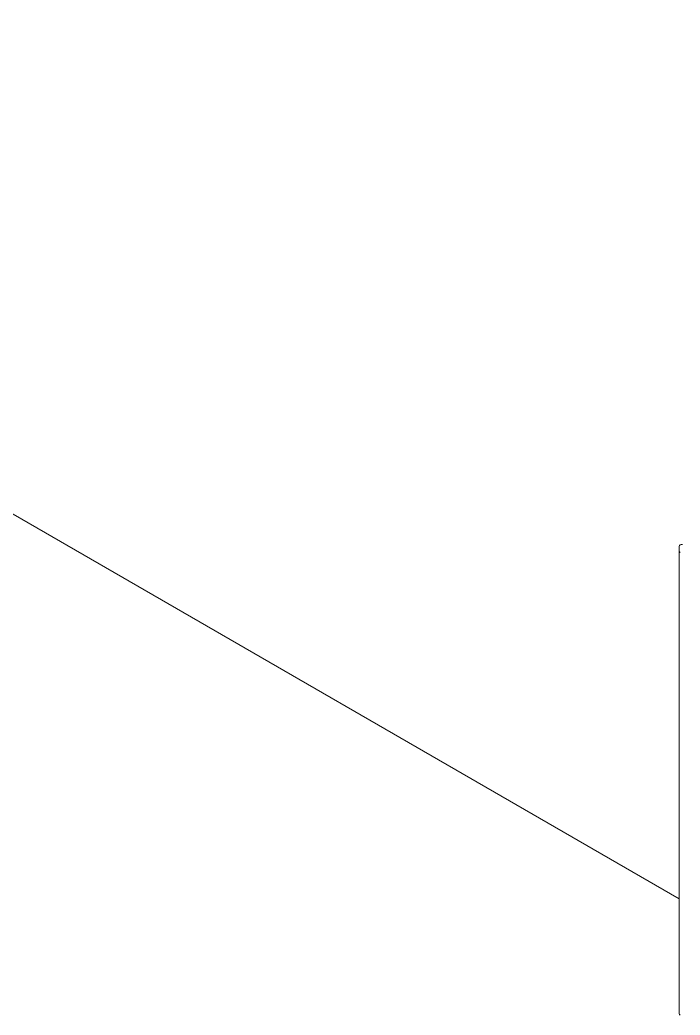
# Model space of a CAD drawing. Header units: millimetres. Extents: x 39 to 459, y 26 to 647.
# Drawn here: x 87.82 to 89.219, y 254.337 to 256.445 of the extents above; entities that cross this region are included whole.
import ezdxf

# ---------------------------------------------------------------- set-up
doc = ezdxf.new("R2010")
doc.units = ezdxf.units.MM
doc.layers.add('ANTET', color=7, linetype='Continuous')

# ---------------------------------------------------------------- blocks, each defined once
blk = doc.blocks.new('Griyaj Montajı')
at = {"color": 7, "linetype": 'Continuous', "lineweight": 15}
for p, q in [((11062.9857, 2151.5828), (11072.1714, 2146.2801)), ((11072.1714, 2147.0169), (11072.1714, 2147.0267)), ((11072.1714, 2147.0169), (11072.1714, 2146.037))]:
    blk.add_line(p, q, dxfattribs=at)
at = {"color": 7, "linetype": 'Continuous', "lineweight": 15, "flags": 128}
blk.add_lwpolyline([(11072.1714, 2147.0267), (11072.1715, 2147.0275), (11072.172, 2147.0283), (11072.1727, 2147.0291), (11072.1736, 2147.0297), (11072.1747, 2147.0303), (11072.176, 2147.0307), (11072.1774, 2147.0309), (11072.1789, 2147.031)], dxfattribs=at)
at = {"color": 7, "linetype": 'Continuous', "lineweight": 15}
for centre in [(11072.1751, 2147.0173), (11072.1751, 2146.0374)]:
    blk.add_arc(centre, 0.00377, 185.6973, 245.6032, dxfattribs=at)

msp = doc.modelspace()

# ---------------------------------------------------------------- block references
at = {"layer": 'ANTET', "color": 0}
msp.add_blockref('Griyaj Montajı', (-10982.9547, -1891.697), dxfattribs=at)

doc.saveas('drawing.dxf')
